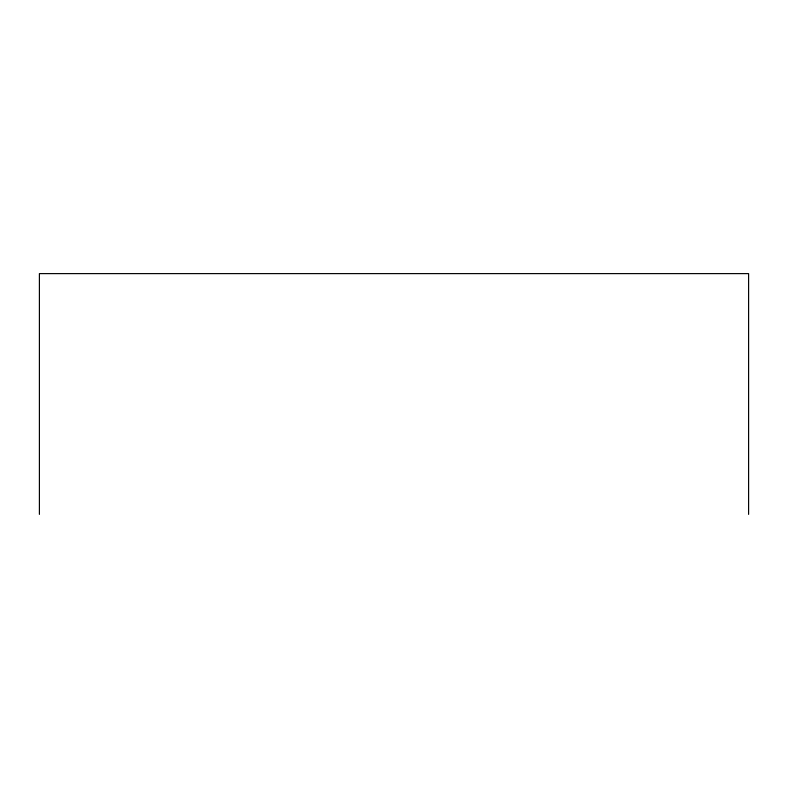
<?xml version="1.0" encoding="UTF-8"?>
<svg xmlns="http://www.w3.org/2000/svg" width="788" height="788" viewBox="0 0 788 788"><rect width="100%" height="100%" fill="white"/><g stroke="black" fill="none" stroke-linecap="round" stroke-linejoin="round"><path stroke-width="1.18" d="M748.6 514.387L748.6 273.613L39.4 273.613L39.4 514.387"/></g></svg>
